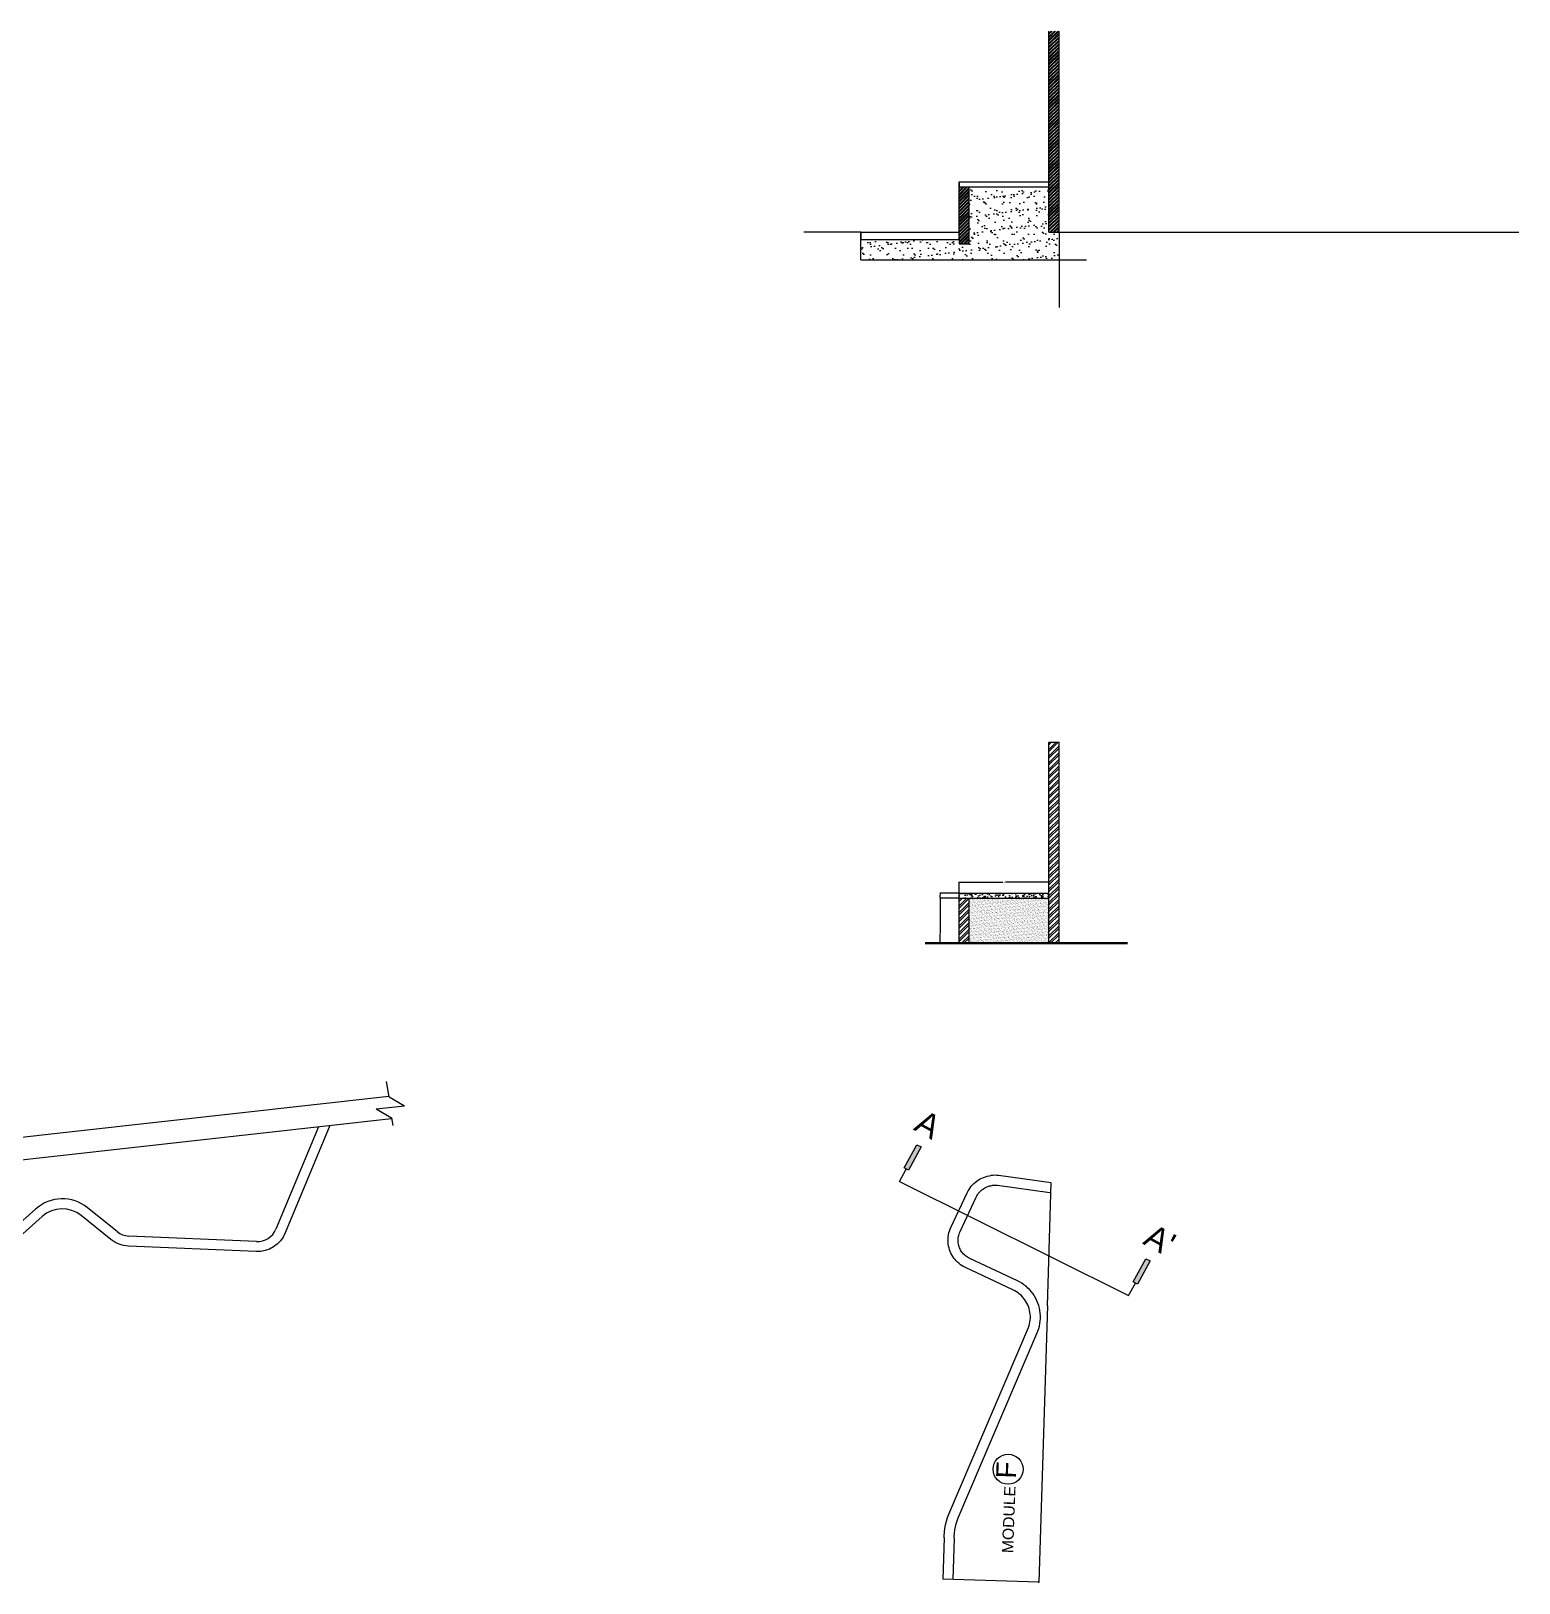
# Model space of a CAD drawing. Header units: inches. Extents: x 438 to 4290, y 203 to 1969.
# Drawn here: x 2557 to 3149, y 1351 to 1969 of the extents above; entities that cross this region are included whole.
import ezdxf

# ---------------------------------------------------------------- set-up
doc = ezdxf.new("R2010")
doc.units = ezdxf.units.IN
doc.layers.add('column', color=132, linetype='Continuous', lineweight=30)
doc.layers.add('MODULE', color=3, linetype='Continuous')
doc.styles.get("Standard").update_dxf_attribs({"font": 'arial.ttf'})
doc.dimstyles.get("Standard").update_dxf_attribs({"dimtxt": 0.18, "dimasz": 0.18, "dimexe": 0.18, "dimexo": 0.0625, "dimgap": 0.09, "dimtad": 0, "dimtih": 1, "dimtoh": 1, "dimdec": 4, "dimzin": 0, "dimdsep": 46, "dimtxsty": 'Standard', "dimcen": 0.09, "dimadec": 0, "dimazin": 0, "dimtfac": 1, "dimtdec": 4, "dimtofl": 0, "dimtmove": 0, "dimatfit": 3, "dimfxl": 1, "dimtolj": 1, "dimtzin": 0, "dimarcsym": 0})
pattern_1 = [(45, (-2195.3331, 4836.0187), (-1.3258252, 1.3258252), []), (45, (-2194.4492, 4836.0187), (-1.3258252, 1.3258252), [])]
pattern_2 = [(45, (-2624.0211, -861.882), (-0.67351921, 0.67351921), []), (45, (-2623.572, -861.882), (-0.67351921, 0.67351921), [])]

# ---------------------------------------------------------------- blocks, each defined once
blk = doc.blocks.new('*D100')
at = {"color": 0, "lineweight": -2, "transparency": 16777216}
for p, q in [((2926.11, 1623.86), (2918.49, 1623.86)), ((2918.67, 1623.68), (2918.67, 1609.81)), ((2926.11, 1605.86), (2918.49, 1605.86)), ((2918.67, 1606.04), (2918.67, 1609.45))]:
    blk.add_line(p, q, dxfattribs=at)
at = {"color": 0, "transparency": 16777216}
for points in [[(2918.64, 1623.68), (2918.7, 1623.68), (2918.67, 1623.86)], [(2918.64, 1606.04), (2918.7, 1606.04), (2918.67, 1605.86)]]:
    blk.add_solid(points, dxfattribs=at)
at = {"layer": 'Defpoints', "color": 0, "transparency": 16777216}
for p in [(2926.17, 1623.86), (2918.67, 1605.86), (2926.17, 1605.86)]:
    blk.add_point(p, dxfattribs=at)
at = {"color": 0, "transparency": 16777216, "insert": (2918.67, 1609.63), "char_height": 0.18, "attachment_point": 5}
blk.add_mtext('\\A1;18.0000', dxfattribs=at)
blk = doc.blocks.new('*D117')
at = {"color": 0, "lineweight": -2, "transparency": 16777216}
for p, q in [((2926.11, 1625.86), (2918.49, 1625.86)), ((2918.67, 1625.68), (2918.67, 1625.04)), ((2918.67, 1624.04), (2918.67, 1624.68)), ((2926.11, 1623.86), (2918.49, 1623.86))]:
    blk.add_line(p, q, dxfattribs=at)
at = {"color": 0, "transparency": 16777216}
for points in [[(2918.64, 1625.68), (2918.7, 1625.68), (2918.67, 1625.86)], [(2918.64, 1624.04), (2918.7, 1624.04), (2918.67, 1623.86)]]:
    blk.add_solid(points, dxfattribs=at)
at = {"layer": 'Defpoints', "color": 0, "transparency": 16777216}
for p in [(2918.67, 1625.86), (2926.17, 1625.86), (2926.17, 1623.86)]:
    blk.add_point(p, dxfattribs=at)
at = {"color": 0, "transparency": 16777216, "insert": (2918.67, 1624.86), "char_height": 0.18, "attachment_point": 5}
blk.add_mtext('\\A1;2.0000', dxfattribs=at)
blk = doc.blocks.new('*D101')
at = {"color": 0, "lineweight": -2, "transparency": 16777216}
for p, q in [((2926.17, 1625.92), (2926.17, 1630.31)), ((2926.35, 1630.13), (2943.53, 1630.13)), ((2961.78, 1630.13), (2944.6, 1630.13)), ((2961.96, 1625.92), (2961.96, 1630.31))]:
    blk.add_line(p, q, dxfattribs=at)
at = {"color": 0, "transparency": 16777216}
for points in [[(2926.35, 1630.16), (2926.35, 1630.1), (2926.17, 1630.13)], [(2961.78, 1630.16), (2961.78, 1630.1), (2961.96, 1630.13)]]:
    blk.add_solid(points, dxfattribs=at)
at = {"layer": 'Defpoints', "color": 0, "transparency": 16777216}
for p in [(2926.17, 1625.86), (2961.96, 1630.13), (2961.96, 1625.86)]:
    blk.add_point(p, dxfattribs=at)
at = {"color": 0, "transparency": 16777216, "insert": (2944.06, 1630.13), "char_height": 0.18, "attachment_point": 5}
blk.add_mtext('\\A1;35.7883', dxfattribs=at)

msp = doc.modelspace()

# ---------------------------------------------------------------- hatches: boundary and pattern name
h = msp.add_hatch()
h.set_pattern_fill('ANSI32', color=256, scale=0.1)
h.set_pattern_definition(pattern_2)
h.paths.add_polyline_path([(2965.95627, 1968.91579), (2961.95627, 1968.91579), (2961.95627, 1888.91579), (2965.95627, 1888.91579)])
h = msp.add_hatch()
h.set_pattern_fill('AR-SAND', color=256, scale=0.1)
h.set_pattern_definition([(37.5, (-2624.021, -861.882), (-0.1600031, 4.8941324), [0, -3.8608, 0, -4.318, 0, -4.1275]), (7.5, (-2624.021, -861.882), (4.495233, 7.168251), [0, -2.0828, 0, -3.4798, 0, -1.3335]), (327.5, (-2627.1453, -861.882), (7.9099237, 0.0143718), [0, -1.27, 0, -4.572, 0, -5.969]), (317.5, (-2627.145, -861.882), (7.6355645, 2.229293), [0, -0.635, 0, -2.9972, 0, -3.429])])
h.paths.add_polyline_path([(2961.95627, 1906.91579), (2930.168, 1906.91579), (2930.168, 1884.4232), (2926.168, 1884.4232), (2926.168, 1885.91579), (2887.12205, 1885.91579), (2887.12205, 1877.91015), (2965.95627, 1877.91015), (2965.95627, 1888.91579), (2961.95627, 1888.91579)])
h = msp.add_hatch()
h.set_pattern_fill('ANSI32', color=256, scale=0.1)
h.set_pattern_definition(pattern_2)
h.paths.add_polyline_path([(2930.168, 1906.91579), (2926.168, 1906.91579), (2926.16881, 1884.1978), (2930.168, 1884.24666)])
at = {"true_color": 0xc7c8ca}
h = msp.add_hatch(dxfattribs=at)
h.set_pattern_fill('ANSI32', color=9, scale=5)
h.set_pattern_definition(pattern_1)
h.paths.add_polyline_path([(2965.95627, 1685.85717), (2961.95627, 1685.85717), (2961.95627, 1605.85717), (2965.95627, 1605.85717)])
h = msp.add_hatch(dxfattribs=at)
h.set_pattern_fill('AR-CONC', color=9, scale=0.5)
h.set_pattern_definition([(50, (-2195.333, 4836.0187), (3.5863009, -0.3137607), [0.375, -4.125]), (355, (-2195.333, 4836.0187), (-0.6937567, 3.7609607), [0.3, -3.3]), (100.451444, (-2195.0342, 4835.9926), (2.8925442, 3.4472), [0.318701, -3.5057106]), (46.1842, (-2195.333, 4837.0187), (5.3362067, -0.8275964), [0.5625, -6.1875]), (96.63564, (-2194.8884, 4836.95), (4.6733097, 4.870593), [0.4780517, -5.258569]), (351.18416, (-2195.333, 4837.019), (4.6733097, 4.870593), [0.45, -4.95]), (21, (-2194.833, 4836.7687), (2.9845353, -2.0130945), [0.375, -4.125]), (326, (-2194.833, 4836.7687), (1.2165767, 3.6257502), [0.3, -3.3]), (71.451445, (-2194.5844, 4836.601), (4.2011119, 1.6126558), [0.318701, -3.5057106]), (37.5, (-2195.3331, 4836.0187), (0.06079928, 1.66446927), [0, -3.26, 0, -3.35, 0, -3.3125]), (7.5, (-2195.3331, 4836.0187), (1.3153477, 1.97205856), [0, -1.91, 0, -3.185, 0, -1.2625]), (327.5, (-2196.4481, 4836.0187), (2.66911218, -0.11277436), [0, -1.25, 0, -3.9, 0, -5.175]), (317.5, (-2196.948, 4836.0187), (2.91593085, 0.5005249), [0, -1.625, 0, -2.59, 0, -3.675])])
h.paths.add_polyline_path([(2926.168, 1625.85717), (2926.168, 1623.85717), (2961.95627, 1623.85717), (2961.95627, 1625.85717)])
h = msp.add_hatch(dxfattribs=at)
h.set_pattern_fill('ANSI32', color=9, scale=5)
h.set_pattern_definition(pattern_1)
h.paths.add_polyline_path([(2926.168, 1605.85717), (2930.168, 1605.85717), (2930.168, 1623.85717), (2926.168, 1623.85717)])
h = msp.add_hatch(dxfattribs=at)
h.set_pattern_fill('AR-SAND', color=9, scale=0.5)
h.set_pattern_definition([(37.5, (-2195.3331, 4836.0187), (-0.03149668, 0.96341188), [0, -0.76, 0, -0.85, 0, -0.8125]), (7.5, (-2195.3331, 4836.0187), (0.88488835, 1.41107303), [0, -0.41, 0, -0.685, 0, -0.2625]), (327.5, (-2195.9481, 4836.0187), (1.55707093, 0.00282953), [0, -0.25, 0, -0.9, 0, -1.175]), (317.5, (-2195.9481, 4836.0187), (1.5030633, 0.43883778), [0, -0.125, 0, -0.59, 0, -0.675])])
h.paths.add_polyline_path([(2930.168, 1623.85717), (2930.168, 1605.85717), (2961.95627, 1605.85717), (2961.95627, 1623.85717)])
at = {"layer": 'column', "true_color": 0x939598}
h = msp.add_hatch(color=252, dxfattribs=at)
h.dxf.hatch_style = 1
h.paths.add_polyline_path([(2911.03587, 1524.79073), (2905.99097, 1515.56337), (2904.31406, 1516.48019), (2909.35896, 1525.70755)])
h = msp.add_hatch(color=252, dxfattribs=at)
h.dxf.hatch_style = 1
h.paths.add_polyline_path([(3002.24223, 1479.42405), (2997.19733, 1470.19669), (2995.52042, 1471.11352), (3000.56532, 1480.34088)])

# ---------------------------------------------------------------- linework, layer by layer
for p, q in [((2961.95627, 1888.91579), (2961.95627, 1968.91579)), ((2965.95627, 1888.91579), (2965.95627, 1968.91579)), ((2926.168, 1888.91579), (2926.168, 1908.91579)), ((2926.168, 1908.91579), (2961.95627, 1908.91579)), ((2926.168, 1908.91579), (2926.168, 1906.91579)), ((2926.168, 1906.91579), (2961.95627, 1906.91579)), ((2930.168, 1888.91579), (2930.168, 1906.91579)), ((2930.168, 1884.24666), (2930.168, 1906.91579)), ((2887.12205, 1888.91579), (2864.39887, 1888.91579)), ((2887.12205, 1888.91579), (2926.168, 1888.91579)), ((2887.12205, 1888.91579), (2887.12205, 1885.91579)), ((2887.12205, 1877.91015), (2887.12205, 1888.91579)), ((2887.12205, 1885.91579), (2926.168, 1885.91579)), ((2926.168, 1885.91579), (2926.168, 1888.91579)), ((2926.168, 1885.91579), (2926.168, 1884.19779)), ((2926.168, 1884.19779), (2930.168, 1884.24666)), ((2961.95627, 1888.91579), (3149.00977, 1888.91579)), ((2965.95627, 1888.91579), (2965.95627, 1858.95562)), ((2887.12205, 1877.91015), (2976.86868, 1877.91015)), ((2961.95627, 1605.85717), (2961.95627, 1685.85717)), ((2961.95627, 1685.85717), (2965.95627, 1685.85717)), ((2965.95627, 1605.85717), (2965.95627, 1685.85717)), ((2926.168, 1605.85717), (2926.168, 1625.85717)), ((2926.168, 1625.85717), (2961.95627, 1625.85717)), ((2926.168, 1623.85717), (2961.95627, 1623.85717)), ((2930.168, 1605.85717), (2930.168, 1623.85717)), ((2699.33388, 1544.79612), (2698.33538, 1550.91217)), ((2297.52312, 1500.10912), (2699.28959, 1545.06739)), ((2699.33388, 1544.79612), (2705.47431, 1541.23075)), ((2694.21395, 1539.97069), (2705.47431, 1541.23075)), ((2694.21395, 1539.97069), (2700.26716, 1536.45597)), ((2459.1097, 1509.13473), (2700.32093, 1536.12663)), ((2671.18445, 1532.86621), (2654.30206, 1492.09191)), ((2700.26716, 1536.45597), (2700.77469, 1533.3472)), ((2904.31406, 1516.48019), (2909.35896, 1525.70755)), ((2909.35896, 1525.70755), (2911.03587, 1524.79073)), ((2911.03587, 1524.79073), (2905.99097, 1515.56337)), ((2902.43483, 1511.051), (2905.15252, 1516.02178)), ((2905.99097, 1515.56337), (2904.31406, 1516.48019)), ((2902.43483, 1511.051), (2993.64119, 1465.68433)), ((2558.61342, 1500.1046), (2489.45461, 1438.25294)), ((2591.07329, 1491.13283), (2579.33935, 1500.62026)), ((2646.56427, 1487.15981), (2595.75689, 1489.36126)), ((2995.52042, 1471.11352), (3000.56532, 1480.34088)), ((3002.24223, 1479.42405), (2997.19733, 1470.19669)), ((3000.56532, 1480.34088), (3002.24223, 1479.42405)), ((2993.64119, 1465.68433), (2996.35887, 1470.6551)), ((2997.19733, 1470.19669), (2995.52042, 1471.11352)), ((2924.22947, 1369.1411), (2923.68616, 1352.65422)), ((2958.16937, 1360.36333), (2958.17531, 1360.36314)), ((2957.88537, 1351.28261), (2957.89501, 1351.59103)), ((2957.88803, 1351.36772), (2957.89397, 1351.36752))]:
    msp.add_line(p, q)
at = {"lineweight": 50}
for p, q in [((2912.67709, 1605.85717), (2961.95627, 1605.85717)), ((2961.95627, 1605.85717), (2993.18368, 1605.85717))]:
    msp.add_line(p, q, dxfattribs=at)
msp.add_lwpolyline([(2675.72409, 1533.3742), (2657.9978, 1490.56171, -0.315247358), (2646.39112, 1483.16356), (2595.58374, 1485.36501, -0.160514719), (2588.55833, 1488.02236), (2576.82439, 1497.5098, 0.36775382), (2561.27994, 1497.12305), (2483.65055, 1427.69578, -0.336846354), (2469.17584, 1426.53733), (2459.98452, 1432.4281, -0.388514656), (2455.82362, 1448.08769), (2461.56721, 1459.08188, 0.430967693), (2455.87424, 1475.57301), (2418.47048, 1492.48158)], format="xyb")
for points in [[(2924.2249, 1369.14132), (2924.2481, 1369.84575), (2924.3306, 1371.13802), (2924.48489, 1372.36153), (2924.71429, 1373.5732), (2925.01794, 1374.76843), (2925.39468, 1375.94267), (2925.86552, 1377.14895), (2957.55407, 1451.4819), (2957.89189, 1452.49463), (2958.15522, 1453.49546), (2958.35331, 1454.51122), (2958.48533, 1455.53766), (2958.55072, 1456.57049), (2958.54922, 1457.60538), (2958.48082, 1458.63801), (2958.34582, 1459.66406), (2958.14478, 1460.67924), (2957.87855, 1461.6793), (2957.54822, 1462.66007), (2957.15519, 1463.61742), (2956.7011, 1464.54737), (2956.18785, 1465.44603), (2955.61759, 1466.30963), (2954.9927, 1467.13456), (2954.31579, 1467.91738), (2953.58969, 1468.6548), (2952.81745, 1469.34375), (2952.00229, 1469.98134), (2951.14762, 1470.5649), (2950.25702, 1471.092), (2949.39193, 1471.53114), (2930.46564, 1480.38074), (2929.96131, 1480.63616), (2929.52821, 1480.89087), (2929.11196, 1481.17227), (2928.71419, 1481.47925), (2928.33649, 1481.8106), (2927.98034, 1482.16502), (2927.64714, 1482.5411), (2927.33822, 1482.93735), (2927.05479, 1483.35223), (2926.79796, 1483.78408), (2926.56876, 1484.23121), (2926.36809, 1484.69184), (2926.19674, 1485.16417), (2926.05538, 1485.64632), (2925.94458, 1486.1364), (2925.86476, 1486.63247), (2925.81626, 1487.13257), (2925.79925, 1487.63473), (2925.8138, 1488.13697), (2925.85986, 1488.6373), (2925.93725, 1489.13375), (2926.04566, 1489.62436), (2926.18466, 1490.1072), (2926.3537, 1490.58036), (2926.57695, 1491.09973), (2933.0057, 1504.84864), (2933.26399, 1505.35823), (2933.52184, 1505.79567), (2933.80693, 1506.21587), (2934.1181, 1506.61712), (2934.45411, 1506.99783), (2934.81361, 1507.35644), (2935.19513, 1507.69152), (2935.59715, 1508.00171), (2936.01804, 1508.28577), (2936.45611, 1508.54254), (2936.90959, 1508.771), (2937.35557, 1508.96124), (2937.84248, 1509.1345), (2938.33355, 1509.27466), (2938.83262, 1509.3832), (2939.39631, 1509.46855)], [(2962.32121, 1506.56398), (2941.43605, 1509.43438), (2940.86803, 1509.49413), (2940.35675, 1509.51523), (2939.84654, 1509.50374), (2939.22325, 1509.44976)]]:
    msp.add_lwpolyline(points)
msp.add_circle((2945.69044, 1396.54327), 5.9899)
for centre, radius, start, end in [((2569.27952, 1488.1784), 16, 51.04285342, 131.80761926), ((2596.1032, 1497.35376), 8, 231.04285342, 267.51897216), ((2646.91058, 1495.15231), 8, 267.51897216, 337.50825083)]:
    msp.add_arc(centre, radius, start, end)
at = {"layer": 'MODULE'}
for p, q in [((2961.33355, 1461.53378), (2962.86584, 1510.52673)), ((2961.33355, 1461.53378), (2957.89501, 1351.59103)), ((2920.23164, 1369.27284), (2919.68833, 1352.78597)), ((2957.89501, 1351.59103), (2919.68833, 1352.78597))]:
    msp.add_line(p, q, dxfattribs=at)
for points in [[(2920.22706, 1369.27299), (2920.25229, 1370.03906), (2920.34659, 1371.51603), (2920.53175, 1372.98438), (2920.80706, 1374.43853), (2921.17147, 1375.87294), (2921.6236, 1377.28216), (2922.16174, 1378.66084), (2953.8109, 1452.90141), (2954.05648, 1453.6376), (2954.25395, 1454.38812), (2954.4025, 1455.14984), (2954.5015, 1455.91957), (2954.55054, 1456.69409), (2954.54941, 1457.47016), (2954.49812, 1458.24453), (2954.39688, 1459.01397), (2954.24612, 1459.77525), (2954.04647, 1460.5252), (2953.79876, 1461.26068), (2953.50403, 1461.9786), (2953.16351, 1462.67597), (2952.77862, 1463.34987), (2952.35098, 1463.99749), (2951.88237, 1464.61611), (2951.37475, 1465.20314), (2950.83025, 1465.75614), (2950.25115, 1466.27278), (2949.63986, 1466.75091), (2948.99894, 1467.18853), (2948.33108, 1467.5838), (2947.63906, 1467.93508), (2928.71445, 1476.7839), (2928.04192, 1477.1245), (2927.39211, 1477.50666), (2926.76757, 1477.92886), (2926.17078, 1478.38945), (2925.60409, 1478.8866), (2925.06973, 1479.41836), (2924.56981, 1479.98261), (2924.10631, 1480.57715), (2923.68106, 1481.19961), (2923.29573, 1481.84755), (2922.95184, 1482.5184), (2922.65076, 1483.20953), (2922.39367, 1483.91819), (2922.18158, 1484.6416), (2922.01533, 1485.3769), (2921.89558, 1486.12118), (2921.82281, 1486.87152), (2921.79729, 1487.62495), (2921.81912, 1488.37849), (2921.88823, 1489.12917), (2922.00434, 1489.87404), (2922.16699, 1490.61014), (2922.37554, 1491.33458), (2922.62917, 1492.04449), (2922.92687, 1492.73708), (2929.40914, 1506.60044), (2929.75358, 1507.27999), (2930.14045, 1507.93631), (2930.56819, 1508.56676), (2931.03507, 1509.1688), (2931.53921, 1509.73999), (2932.07859, 1510.27805), (2932.65101, 1510.78079), (2933.25419, 1511.2462), (2933.88569, 1511.67239), (2934.54296, 1512.05765), (2935.22335, 1512.40043), (2935.92412, 1512.69934), (2935.9287, 1512.6992), (2936.64244, 1512.95318), (2936.64703, 1512.95304), (2937.37543, 1513.16093), (2937.38001, 1513.16079), (2938.12012, 1513.32175), (2938.12471, 1513.3216), (2938.87351, 1513.43499), (2938.8781, 1513.43484)], [(2962.86584, 1510.52673), (2941.91772, 1513.40578), (2941.16004, 1513.48548), (2940.39425, 1513.51709), (2939.63716, 1513.50004), (2939.63258, 1513.50019), (2938.8781, 1513.43484)]]:
    msp.add_lwpolyline(points, dxfattribs=at)

# ---------------------------------------------------------------- texts
for s, height, p in [('A', 9.40281, (2907.71602, 1531.7782)), ("A'", 9.402812, (2998.92238, 1486.41153))]:
    msp.add_text(s, height=height, rotation=331.33312576).set_placement(p)
at = {"ltscale": 0.25}
for s, height, p in [('F', 7.87753, (2948.75739, 1392.72916)), ('MODULE', 4.469791, (2947.6824, 1363.08355))]:
    msp.add_text(s, height=height, rotation=87.89482196, dxfattribs=at).set_placement(p)

# ---------------------------------------------------------------- dimensions: what is measured, and where the dimension line sits
dim = msp.add_aligned_dim(p1=(2926.168, 1623.85717), p2=(2926.168, 1625.85717), distance=7.49575, dimstyle='Standard')
dim.commit()
dim.dimension.update_dxf_attribs({"geometry": '*D117', "text_midpoint": (2918.67225, 1624.85717)})
dim = msp.add_linear_dim(base=(2961.95627, 1630.12824), p1=(2926.168, 1625.85717), p2=(2961.95627, 1625.85717), dimstyle='Standard')
dim.commit()
dim.dimension.update_dxf_attribs({"geometry": '*D101', "text_midpoint": (2944.06214, 1630.12824)})
dim = msp.add_linear_dim(base=(2918.67225, 1605.85717), p1=(2926.168, 1623.85717), p2=(2926.168, 1605.85717), angle=90, dimstyle='Standard')
dim.commit()
dim.dimension.update_dxf_attribs({"geometry": '*D100', "text_midpoint": (2918.67225, 1609.62824), "dimtype": 160})

doc.saveas('drawing.dxf')
